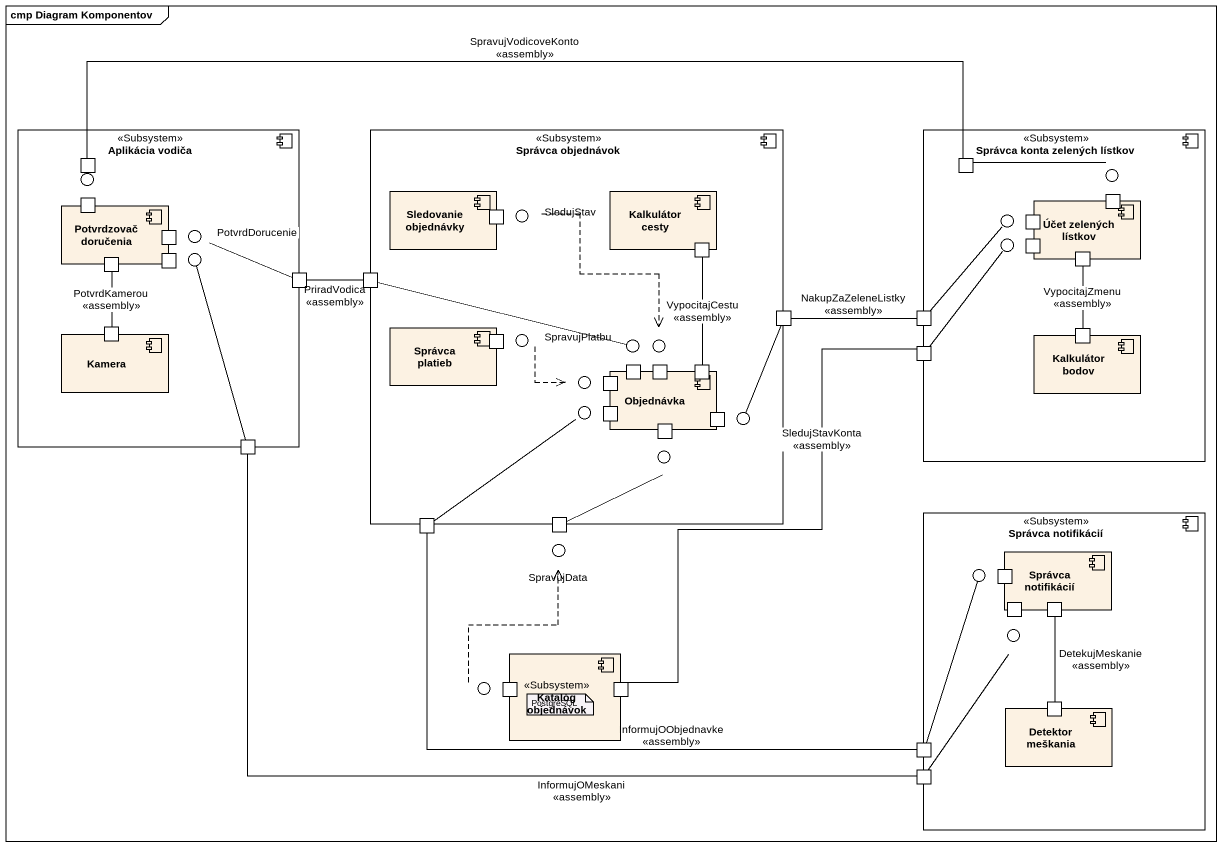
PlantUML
@startuml
mainframe cmp Diagram Komponentov
component "Aplikácia vodiča" as Aplikácia_vodiča <<Subsystem>> {
  port " " as port1
  component "Potvrdzovač doručenia" as Potvrdzovač_doručenia {
    port " " as port3
    port " " as port5
    port " " as port11
    port " " as port12
  }
  port " " as port13
  component Kamera {
    port " " as port15
  }
  port " " as port28
}
() " " as lollipop1
component "Správca objednávok" as Správca_objednávok <<Subsystem>> {
  component "Sledovanie objednávky" as Sledovanie_objednávky {
    port " " as port6
  }
  component "Kalkulátor cesty" as Kalkulátor_cesty {
    port " " as port7
  }
  port " " as port14
  component "Správca platieb" as Správca_platieb {
    port " " as port16
  }
  port " " as port17
  component Objednávka {
    port " " as port20
    port " " as port21
    port " " as port22
    port " " as port23
    port " " as port25
    port " " as port26
    port " " as port27
  }
  port " " as port29
  port " " as port30
}
component "Správca konta zelených lístkov" as Správca_konta_zelených <<Subsystem>> {
  port " " as port2
  component "Účet zelených lístkov" as Účet_zelených_lístkov {
    port " " as port4
    port " " as port8
    port " " as port9
    port " " as port10
  }
  port " " as port18
  component "Kalkulátor bodov" as Kalkulátor_bodov {
    port " " as port19
  }
  port " " as port24
}
() " " as lollipop2
() PotvrdDorucenie
() SledujStav
() " " as lollipop3
() " " as lollipop4
() " " as lollipop5
() SpravujPlatbu
() " " as lollipop6
() " " as lollipop7
() " " as lollipop8
() " " as lollipop9
() " " as lollipop10
() " " as lollipop11
component "Správca notifikácií" as Správca_notifikácií <<Subsystem>> {
  component "Správca notifikácií" as Správca_notifikácií_2 {
    port " " as port31
    port " " as port32
    port " " as port33
  }
  component "Detektor meškania" as Detektor_meškania {
    port " " as port36
  }
  port " " as port37
  port " " as port38
}
() SpravujData
() " " as lollipop12
() " " as lollipop13
() " " as lollipop14
component "Katalóg objednávok" as Katalóg_objednávok <<Subsystem>> {
  port " " as port34
  port " " as port35
}
Aplikácia_vodiča -up- lollipop1
Správca_konta_zelených -up- lollipop2
Aplikácia_vodiča -up- PotvrdDorucenie
Správca_objednávok -up- SledujStav
Správca_konta_zelených -up- lollipop3
Správca_konta_zelených -up- lollipop4
Aplikácia_vodiča -up- lollipop5
Správca_objednávok -left- SpravujPlatbu
Správca_objednávok -right- lollipop6
Správca_objednávok -right- lollipop7
Správca_objednávok -- lollipop8
Správca_objednávok -- lollipop9
Správca_objednávok -right- lollipop10
Správca_objednávok -- lollipop11
Správca_notifikácií -up- lollipop12
Správca_notifikácií -up- lollipop13
port1 -- lollipop1
port2 -left- port1 : SpravujVodicoveKonto\n<<assembly>>
lollipop2 -left- port2
PotvrdDorucenie -right- port13
SledujStav ..> lollipop7
lollipop3 -- port18
lollipop4 -- port24
port10 -- port19 : VypocitajZmenu\n<<assembly>>
port11 -- port15 : PotvrdKamerou\n<<assembly>>
port14 -left- port13 : PriradVodica\n<<assembly>>
port14 -right- lollipop6
SpravujPlatbu ..> lollipop8
port17 -right- port18 : NakupZaZeleneListky\n<<assembly>>
port17 -- lollipop10
port23 -up- port7 : VypocitajCestu\n<<assembly>>
port28 -up- lollipop5
port28 -right- port38 : InformujOMeskani\n<<assembly>>
port29 -up- lollipop9
port29 -right- port37 : InformujOObjednavke\n<<assembly>>
port30 -up- lollipop11
lollipop12 -- port37
port33 -- port36 : DetekujMeskanie\n<<assembly>>
lollipop13 -- port38
lollipop14 .up.> SpravujData
port35 -up- port24 : SledujStavKonta\n<<assembly>>
note as N1
  PostgreSQL
end note
@enduml
